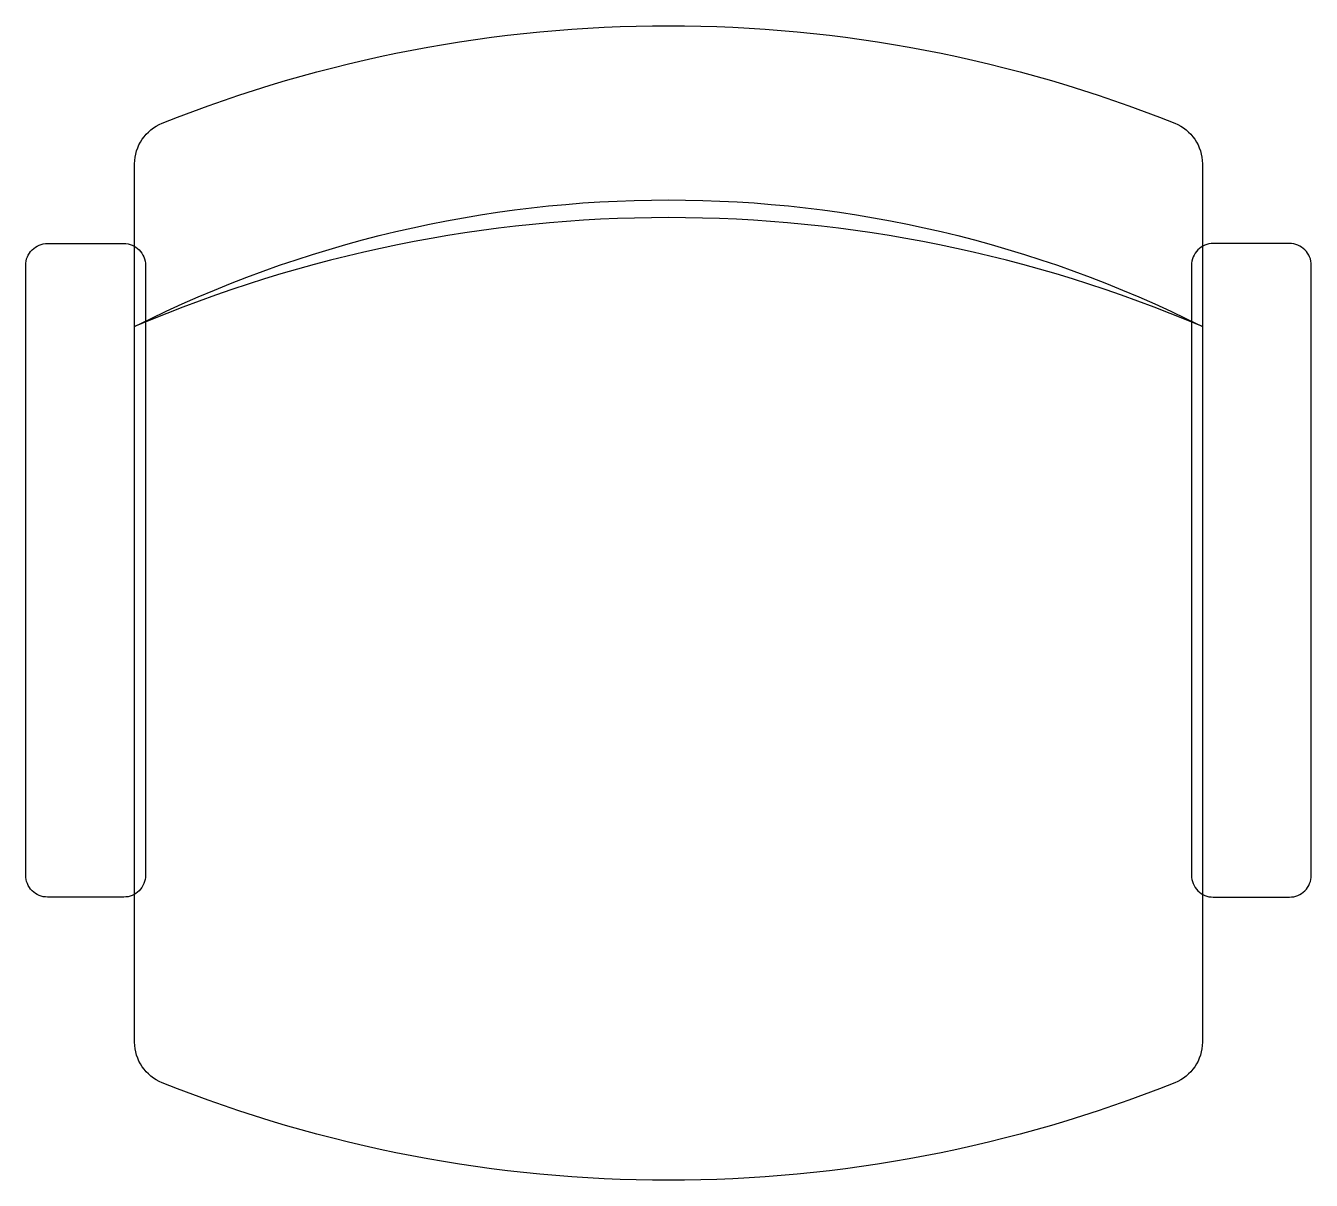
# Model space of a CAD drawing. Header units: millimetres. Extents: x -295 to 295, y -265 to 265.
import ezdxf

# ---------------------------------------------------------------- set-up
doc = ezdxf.new("R2010")
doc.units = ezdxf.units.MM
doc.header["$LTSCALE"] = 0.001

msp = doc.modelspace()

# ---------------------------------------------------------------- linework, layer by layer
for points in [[(-245, 126.9), (-245, 201.6, -0.307353), (-232.4, 220.2, -0.192734), (232.4, 220.2, -0.307353), (245, 201.6), (245, 126.9, 0.204064), (-245, 126.9)], [(-232.4, -220.2, -0.307353), (-245, -201.6), (-245, 126.9, -0.237297), (245, 126.9), (245, -201.6, -0.307353), (232.4, -220.2, -0.192734), (-232.4, -220.2)], [(-240, -125, -0.414214), (-250, -135), (-285, -135, -0.414214), (-295, -125), (-295, 155, -0.414214), (-285, 165), (-250, 165, -0.414214), (-240, 155), (-240, -125)], [(240, -125, 0.414214), (250, -135), (285, -135, 0.414214), (295, -125), (295, 155, 0.414214), (285, 165), (250, 165, 0.414214), (240, 155), (240, -125)]]:
    msp.add_lwpolyline(points, format="xyb")

doc.saveas('drawing.dxf')
